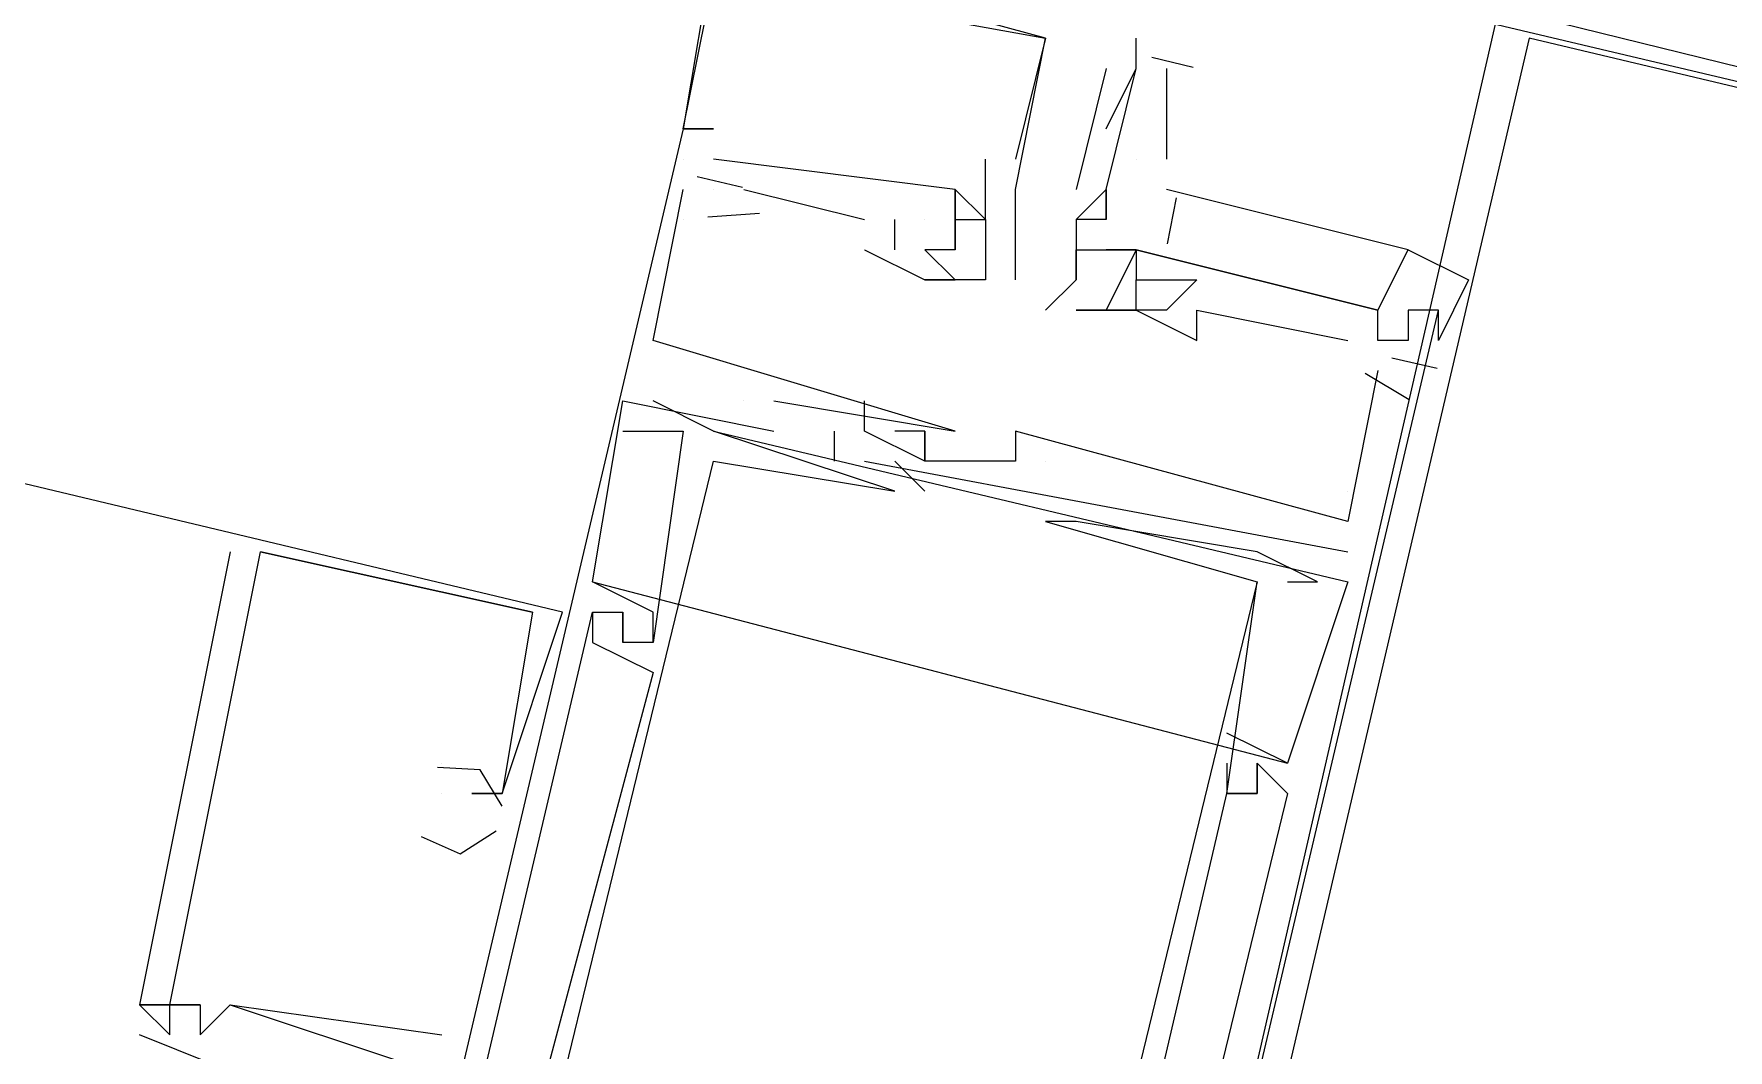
# Model space of a CAD drawing. Header units: feet. Extents: x -84 to 198, y -22 to 181.
# Drawn here: x 116.407 to 117.155, y 144.051 to 144.5 of the extents above; entities that cross this region are included whole.
import ezdxf

# ---------------------------------------------------------------- set-up
doc = ezdxf.new("R2010")
doc.units = ezdxf.units.FT
doc.layers.add('A-LINEA', color=7, linetype='CONTINUOUS')

msp = doc.modelspace()

# ---------------------------------------------------------------- linework, layer by layer
at = {"layer": 'A-LINEA'}
for p, q in [((116.8533, 144.4978), (116.8533, 144.4978)), ((116.8533, 144.4978), (116.8533, 144.4978)), ((116.8533, 144.4978), (116.8533, 144.4978)), ((116.8533, 144.4978), (116.8533, 144.4978)), ((116.8533, 144.4978), (116.8533, 144.4978)), ((116.8533, 144.4978), (116.8533, 144.4978)), ((116.8933, 144.4978), (116.8933, 144.4978)), ((116.88, 144.4844), (116.8667, 144.4311)), ((116.88, 144.4844), (116.88, 144.4844)), ((116.88, 144.4578), (116.8933, 144.4844)), ((116.8933, 144.4844), (116.8933, 144.4844)), ((116.9001, 144.4894), (116.9184, 144.4851)), ((116.9067, 144.4844), (116.9067, 144.4444)), ((116.6933, 144.4578), (116.6933, 144.4578)), ((116.6933, 144.4578), (116.6933, 144.4578)), ((116.6933, 144.4578), (116.6933, 144.4578)), ((116.6933, 144.4578), (116.6933, 144.4578)), ((116.6933, 144.4578), (116.6933, 144.4578)), ((116.6933, 144.4578), (116.6933, 144.4578)), ((116.6933, 144.4578), (116.6933, 144.4578)), ((116.6933, 144.4578), (116.6933, 144.4578)), ((116.6933, 144.4578), (116.6933, 144.4578)), ((116.7067, 144.4578), (116.7067, 144.4578)), ((116.7067, 144.4578), (116.7067, 144.4578)), ((116.7067, 144.4578), (116.7067, 144.4578)), ((116.6933, 144.4444), (116.6933, 144.4444)), ((116.6933, 144.4444), (116.6933, 144.4444)), ((116.6933, 144.4444), (116.6933, 144.4444)), ((116.6933, 144.4444), (116.6933, 144.4444)), ((116.6933, 144.4444), (116.6933, 144.4444)), ((116.6933, 144.4444), (116.6933, 144.4444)), ((116.7067, 144.4444), (116.7067, 144.4444)), ((116.7067, 144.4444), (116.7067, 144.4444)), ((116.7067, 144.4444), (116.7067, 144.4444)), ((116.8267, 144.4178), (116.8267, 144.4444)), ((116.8267, 144.4444), (116.8267, 144.4444)), ((116.8267, 144.4178), (116.8267, 144.4444)), ((116.8267, 144.4444), (116.8267, 144.4444)), ((116.8267, 144.4178), (116.8267, 144.4444)), ((116.8267, 144.4444), (116.8267, 144.4444)), ((116.84, 144.4444), (116.84, 144.4444)), ((116.84, 144.4444), (116.84, 144.4444)), ((116.84, 144.4444), (116.84, 144.4444)), ((116.8933, 144.4444), (116.8933, 144.4444)), ((116.6933, 144.4311), (116.6933, 144.4311)), ((116.6933, 144.4311), (116.6933, 144.4311)), ((116.6933, 144.4311), (116.6933, 144.4311)), ((116.6994, 144.4368), (116.7194, 144.4321)), ((116.6994, 144.4368), (116.7194, 144.4321)), ((116.6994, 144.4368), (116.7194, 144.4321)), ((116.7067, 144.4311), (116.7067, 144.4311)), ((116.7067, 144.4311), (116.7067, 144.4311)), ((116.7067, 144.4311), (116.7067, 144.4311)), ((116.72, 144.4311), (116.7733, 144.4178)), ((116.72, 144.4311), (116.72, 144.4311)), ((116.72, 144.4311), (116.7733, 144.4178)), ((116.72, 144.4311), (116.72, 144.4311)), ((116.72, 144.4311), (116.7733, 144.4178)), ((116.72, 144.4311), (116.72, 144.4311)), ((116.8133, 144.4311), (116.8133, 144.4311)), ((116.8133, 144.4311), (116.8133, 144.4311)), ((116.8133, 144.4311), (116.8133, 144.4311)), ((116.8133, 144.4311), (116.8133, 144.4311)), ((116.8133, 144.4311), (116.8133, 144.4311)), ((116.8133, 144.4311), (116.8133, 144.4311)), ((116.84, 144.4311), (116.84, 144.4311)), ((116.84, 144.4311), (116.84, 144.4311)), ((116.84, 144.4311), (116.84, 144.4311)), ((116.8667, 144.4311), (116.8667, 144.4311)), ((116.88, 144.4311), (116.88, 144.4311)), ((116.88, 144.4311), (116.88, 144.4311)), ((116.9109, 144.4273), (116.9069, 144.407)), ((116.9109, 144.4273), (116.9069, 144.407)), ((116.9109, 144.4273), (116.9069, 144.407)), ((116.6933, 144.4178), (116.6933, 144.4178)), ((116.6933, 144.4178), (116.6933, 144.4178)), ((116.6933, 144.4178), (116.6933, 144.4178)), ((116.7042, 144.419), (116.7269, 144.4206)), ((116.7042, 144.419), (116.7269, 144.4206)), ((116.7042, 144.419), (116.7269, 144.4206)), ((116.7733, 144.4178), (116.7733, 144.4178)), ((116.7733, 144.4178), (116.7733, 144.4178)), ((116.7733, 144.4178), (116.7733, 144.4178)), ((116.7867, 144.4044), (116.7867, 144.4178)), ((116.7867, 144.4178), (116.7867, 144.4178)), ((116.7867, 144.4044), (116.7867, 144.4178)), ((116.7867, 144.4178), (116.7867, 144.4178)), ((116.7867, 144.4044), (116.7867, 144.4178)), ((116.7867, 144.4178), (116.7867, 144.4178)), ((116.8, 144.4178), (116.8, 144.4178)), ((116.8, 144.4178), (116.8, 144.4178)), ((116.8, 144.4178), (116.8, 144.4178)), ((116.8, 144.4178), (116.8, 144.4178)), ((116.8, 144.4178), (116.8, 144.4178)), ((116.8, 144.4178), (116.8, 144.4178)), ((116.8133, 144.4178), (116.8133, 144.4178)), ((116.8133, 144.4178), (116.8133, 144.4178)), ((116.8133, 144.4178), (116.8133, 144.4178)), ((116.8133, 144.4178), (116.8133, 144.4178)), ((116.8133, 144.4178), (116.8133, 144.4178)), ((116.8133, 144.4178), (116.8133, 144.4178)), ((116.8133, 144.4178), (116.8133, 144.4178)), ((116.8133, 144.4178), (116.8133, 144.4178)), ((116.8133, 144.4178), (116.8133, 144.4178)), ((116.8267, 144.4178), (116.8267, 144.4178)), ((116.8267, 144.4178), (116.8267, 144.4178)), ((116.8267, 144.4178), (116.8267, 144.4178)), ((116.8267, 144.4178), (116.8267, 144.4178)), ((116.8267, 144.4178), (116.8267, 144.4178)), ((116.8267, 144.4178), (116.8267, 144.4178)), ((116.84, 144.4178), (116.84, 144.4178)), ((116.84, 144.4178), (116.84, 144.4178)), ((116.84, 144.4178), (116.84, 144.4178)), ((116.8667, 144.4178), (116.8667, 144.4178)), ((116.8667, 144.4178), (116.8667, 144.4178)), ((116.88, 144.4178), (116.88, 144.4178)), ((116.88, 144.4178), (116.88, 144.4178)), ((116.88, 144.4178), (116.88, 144.4178)), ((116.7733, 144.4044), (116.7733, 144.4044)), ((116.7733, 144.4044), (116.7733, 144.4044)), ((116.7733, 144.4044), (116.7733, 144.4044)), ((116.7867, 144.4044), (116.7867, 144.4044)), ((116.7867, 144.4044), (116.7867, 144.4044)), ((116.7867, 144.4044), (116.7867, 144.4044)), ((116.8133, 144.3911), (116.8, 144.4044)), ((116.8, 144.4044), (116.8, 144.4044)), ((116.8, 144.4044), (116.8, 144.4044)), ((116.8133, 144.3911), (116.8, 144.4044)), ((116.8, 144.4044), (116.8, 144.4044)), ((116.8, 144.4044), (116.8, 144.4044)), ((116.8133, 144.3911), (116.8, 144.4044)), ((116.8, 144.4044), (116.8, 144.4044)), ((116.8, 144.4044), (116.8, 144.4044)), ((116.8133, 144.4044), (116.8133, 144.4044)), ((116.8133, 144.4044), (116.8133, 144.4044)), ((116.8133, 144.4044), (116.8133, 144.4044)), ((116.8133, 144.4044), (116.8133, 144.4044)), ((116.8133, 144.4044), (116.8133, 144.4044)), ((116.8133, 144.4044), (116.8133, 144.4044)), ((116.84, 144.4044), (116.84, 144.4044)), ((116.84, 144.4044), (116.84, 144.4044)), ((116.84, 144.4044), (116.84, 144.4044)), ((116.8667, 144.4044), (116.8667, 144.4044)), ((116.8933, 144.4044), (116.88, 144.4044)), ((116.88, 144.4044), (116.88, 144.4044)), ((116.8933, 144.4044), (116.8933, 144.4044)), ((116.8933, 144.4044), (116.8933, 144.4044)), ((116.8933, 144.4044), (116.8933, 144.4044)), ((116.8933, 144.4044), (116.8933, 144.4044)), ((116.8933, 144.4044), (116.8933, 144.4044)), ((116.8933, 144.4044), (116.8933, 144.4044)), ((116.8, 144.3911), (116.8, 144.3911)), ((116.8, 144.3911), (116.8, 144.3911)), ((116.8, 144.3911), (116.8, 144.3911)), ((116.8, 144.3911), (116.8, 144.3911)), ((116.8, 144.3911), (116.8, 144.3911)), ((116.8, 144.3911), (116.8, 144.3911)), ((116.8, 144.3911), (116.8, 144.3911)), ((116.8, 144.3911), (116.8, 144.3911)), ((116.8, 144.3911), (116.8, 144.3911)), ((116.8133, 144.3911), (116.8133, 144.3911)), ((116.8133, 144.3911), (116.8133, 144.3911)), ((116.8133, 144.3911), (116.8133, 144.3911)), ((116.8133, 144.3911), (116.8133, 144.3911)), ((116.8133, 144.3911), (116.8133, 144.3911)), ((116.8133, 144.3911), (116.8133, 144.3911)), ((116.8133, 144.3911), (116.8133, 144.3911)), ((116.8133, 144.3911), (116.8133, 144.3911)), ((116.8133, 144.3911), (116.8133, 144.3911)), ((116.8133, 144.3911), (116.8133, 144.3911)), ((116.8133, 144.3911), (116.8133, 144.3911)), ((116.8133, 144.3911), (116.8133, 144.3911)), ((116.8267, 144.3911), (116.8267, 144.3911)), ((116.8267, 144.3911), (116.8267, 144.3911)), ((116.8267, 144.3911), (116.8267, 144.3911)), ((116.8267, 144.3911), (116.8267, 144.3911)), ((116.8267, 144.3911), (116.8267, 144.3911)), ((116.8267, 144.3911), (116.8267, 144.3911)), ((116.84, 144.3911), (116.84, 144.3911)), ((116.84, 144.3911), (116.84, 144.3911)), ((116.84, 144.3911), (116.84, 144.3911)), ((116.8667, 144.3911), (116.8667, 144.3911)), ((116.8667, 144.3911), (116.8667, 144.3911)), ((116.8933, 144.3911), (116.8933, 144.3911)), ((116.8933, 144.3911), (116.8933, 144.3911)), ((116.8933, 144.3911), (116.8933, 144.3911)), ((116.8933, 144.3911), (116.8933, 144.3911)), ((116.9067, 144.3911), (116.9067, 144.3911)), ((116.9067, 144.3911), (116.9067, 144.3911)), ((116.9067, 144.3911), (116.9067, 144.3911)), ((116.92, 144.3911), (116.92, 144.3911)), ((116.92, 144.3911), (116.92, 144.3911)), ((116.92, 144.3911), (116.92, 144.3911)), ((116.8533, 144.3778), (116.8533, 144.3778)), ((116.8667, 144.3778), (116.8667, 144.3778)), ((116.8667, 144.3778), (116.8667, 144.3778)), ((116.88, 144.3778), (116.88, 144.3778)), ((116.88, 144.3778), (116.88, 144.3778)), ((116.88, 144.3778), (116.88, 144.3778)), ((116.88, 144.3778), (116.88, 144.3778)), ((116.88, 144.3778), (116.88, 144.3778)), ((116.8933, 144.3778), (116.8933, 144.3778)), ((116.8933, 144.3778), (116.92, 144.3644)), ((116.8933, 144.3778), (116.8933, 144.3778)), ((116.8933, 144.3778), (116.8933, 144.3778)), ((116.8933, 144.3778), (116.92, 144.3644)), ((116.8933, 144.3778), (116.8933, 144.3778)), ((116.8933, 144.3778), (116.8933, 144.3778)), ((116.8933, 144.3778), (116.92, 144.3644)), ((116.8933, 144.3778), (116.8933, 144.3778)), ((116.8933, 144.3778), (116.8933, 144.3778)), ((116.9067, 144.3778), (116.9067, 144.3778)), ((116.9067, 144.3778), (116.9067, 144.3778)), ((116.9067, 144.3778), (116.9067, 144.3778)), ((116.92, 144.3778), (116.92, 144.3778)), ((116.92, 144.3778), (116.92, 144.3778)), ((116.92, 144.3778), (116.92, 144.3778)), ((117, 144.3778), (117, 144.3778)), ((117, 144.3778), (117, 144.3778)), ((117, 144.3778), (117, 144.3778)), ((117.0133, 144.3778), (117.0133, 144.3778)), ((117.0133, 144.3778), (117.0133, 144.3778)), ((117.0133, 144.3778), (117.0133, 144.3778)), ((117.0267, 144.3778), (117.0267, 144.3778)), ((117.0267, 144.3778), (117.0267, 144.3778)), ((117.0267, 144.3778), (117.0267, 144.3778)), ((116.68, 144.3644), (116.68, 144.3644)), ((116.68, 144.3644), (116.68, 144.3644)), ((116.68, 144.3644), (116.68, 144.3644)), ((116.92, 144.3644), (116.92, 144.3644)), ((116.92, 144.3644), (116.92, 144.3644)), ((116.92, 144.3644), (116.92, 144.3644)), ((116.9867, 144.3644), (116.9867, 144.3644)), ((116.9867, 144.3644), (116.9867, 144.3644)), ((116.9867, 144.3644), (116.9867, 144.3644)), ((117, 144.3644), (117, 144.3644)), ((117, 144.3644), (117, 144.3644)), ((117, 144.3644), (117, 144.3644)), ((117.0133, 144.3644), (117.0133, 144.3644)), ((117.0133, 144.3644), (117.0133, 144.3644)), ((117.0133, 144.3644), (117.0133, 144.3644)), ((117.0061, 144.3568), (117.0261, 144.3521)), ((117.0061, 144.3568), (117.0261, 144.3521)), ((117.0061, 144.3568), (117.0261, 144.3521)), ((117, 144.3511), (116.9867, 144.2844)), ((117, 144.3511), (116.9867, 144.2844)), ((117, 144.3511), (116.9867, 144.2844)), ((116.9943, 144.3499), (117.0138, 144.3384)), ((116.9943, 144.3499), (117.0138, 144.3384)), ((116.9943, 144.3499), (117.0138, 144.3384)), ((117, 144.3511), (117, 144.3511)), ((117, 144.3511), (117, 144.3511)), ((117, 144.3511), (117, 144.3511)), ((116.6667, 144.3378), (116.6667, 144.3378)), ((116.6667, 144.3378), (116.6667, 144.3378)), ((116.6667, 144.3378), (116.6667, 144.3378)), ((116.6667, 144.3378), (116.6667, 144.3378)), ((116.6667, 144.3378), (116.6667, 144.3378)), ((116.6667, 144.3378), (116.6667, 144.3378)), ((116.6667, 144.3378), (116.6667, 144.3378)), ((116.6667, 144.3378), (116.6667, 144.3378)), ((116.6667, 144.3378), (116.6667, 144.3378)), ((116.68, 144.3378), (116.68, 144.3378)), ((116.68, 144.3378), (116.68, 144.3378)), ((116.68, 144.3378), (116.68, 144.3378)), ((116.72, 144.3378), (116.72, 144.3378)), ((116.72, 144.3378), (116.72, 144.3378)), ((116.72, 144.3378), (116.72, 144.3378)), ((116.72, 144.3378), (116.72, 144.3378)), ((116.72, 144.3378), (116.72, 144.3378)), ((116.72, 144.3378), (116.72, 144.3378)), ((116.7333, 144.3378), (116.7333, 144.3378)), ((116.7333, 144.3378), (116.7333, 144.3378)), ((116.7333, 144.3378), (116.7333, 144.3378)), ((116.7733, 144.3378), (116.7733, 144.3378)), ((116.7733, 144.3378), (116.7733, 144.3378)), ((116.7733, 144.3378), (116.7733, 144.3378)), ((116.6667, 144.3244), (116.6667, 144.3244)), ((116.6667, 144.3244), (116.6667, 144.3244)), ((116.6667, 144.3244), (116.6667, 144.3244)), ((116.6933, 144.3244), (116.6933, 144.3244)), ((116.6933, 144.3244), (116.6933, 144.3244)), ((116.6933, 144.3244), (116.6933, 144.3244)), ((116.7067, 144.3244), (116.9867, 144.2578)), ((116.7067, 144.3244), (116.7067, 144.3244)), ((116.7067, 144.3244), (116.9867, 144.2578)), ((116.7067, 144.3244), (116.7067, 144.3244)), ((116.7067, 144.3244), (116.9867, 144.2578)), ((116.7067, 144.3244), (116.7067, 144.3244)), ((116.7333, 144.3244), (116.7333, 144.3244)), ((116.7333, 144.3244), (116.7333, 144.3244)), ((116.7333, 144.3244), (116.7333, 144.3244)), ((116.76, 144.3244), (116.76, 144.3111)), ((116.76, 144.3244), (116.76, 144.3244)), ((116.76, 144.3244), (116.76, 144.3111)), ((116.76, 144.3244), (116.76, 144.3244)), ((116.76, 144.3244), (116.76, 144.3111)), ((116.76, 144.3244), (116.76, 144.3244)), ((116.7733, 144.3244), (116.7733, 144.3244)), ((116.7733, 144.3244), (116.7733, 144.3244)), ((116.7733, 144.3244), (116.7733, 144.3244)), ((116.7733, 144.3244), (116.7733, 144.3244)), ((116.7733, 144.3244), (116.7733, 144.3244)), ((116.7733, 144.3244), (116.7733, 144.3244)), ((116.7867, 144.3244), (116.7867, 144.3244)), ((116.7867, 144.3244), (116.7867, 144.3244)), ((116.7867, 144.3244), (116.7867, 144.3244)), ((116.8, 144.3244), (116.8, 144.3244)), ((116.8, 144.3244), (116.8, 144.3244)), ((116.8, 144.3244), (116.8, 144.3244)), ((116.8, 144.3244), (116.8, 144.3244)), ((116.8, 144.3244), (116.8, 144.3244)), ((116.8, 144.3244), (116.8, 144.3244)), ((116.8133, 144.3244), (116.8133, 144.3244)), ((116.8133, 144.3244), (116.8133, 144.3244)), ((116.8133, 144.3244), (116.8133, 144.3244)), ((116.84, 144.3244), (116.84, 144.3244)), ((116.84, 144.3244), (116.84, 144.3244)), ((116.84, 144.3244), (116.84, 144.3244)), ((116.7067, 144.3111), (116.7067, 144.3111)), ((116.7067, 144.3111), (116.7067, 144.3111)), ((116.7067, 144.3111), (116.7067, 144.3111)), ((116.76, 144.3111), (116.76, 144.3111)), ((116.76, 144.3111), (116.76, 144.3111)), ((116.76, 144.3111), (116.76, 144.3111)), ((116.7733, 144.3111), (116.9867, 144.2711)), ((116.7733, 144.3111), (116.7733, 144.3111)), ((116.7733, 144.3111), (116.9867, 144.2711)), ((116.7733, 144.3111), (116.7733, 144.3111)), ((116.7733, 144.3111), (116.9867, 144.2711)), ((116.7733, 144.3111), (116.7733, 144.3111)), ((116.8, 144.2978), (116.7867, 144.3111)), ((116.7867, 144.3111), (116.7867, 144.3111)), ((116.8, 144.2978), (116.7867, 144.3111)), ((116.7867, 144.3111), (116.7867, 144.3111)), ((116.8, 144.2978), (116.7867, 144.3111)), ((116.7867, 144.3111), (116.7867, 144.3111)), ((116.8, 144.3111), (116.8, 144.3111)), ((116.8, 144.3111), (116.8, 144.3111)), ((116.8, 144.3111), (116.8, 144.3111)), ((116.8, 144.3111), (116.8, 144.3111)), ((116.8, 144.3111), (116.8, 144.3111)), ((116.8, 144.3111), (116.8, 144.3111)), ((116.84, 144.3111), (116.84, 144.3111)), ((116.84, 144.3111), (116.84, 144.3111)), ((116.84, 144.3111), (116.84, 144.3111)), ((116.84, 144.3111), (116.84, 144.3111)), ((116.84, 144.3111), (116.84, 144.3111)), ((116.84, 144.3111), (116.84, 144.3111)), ((116.8533, 144.3111), (116.8533, 144.3111)), ((116.8533, 144.3111), (116.8533, 144.3111)), ((116.8533, 144.3111), (116.8533, 144.3111)), ((116.8533, 144.3111), (116.8533, 144.3111)), ((116.8533, 144.3111), (116.8533, 144.3111)), ((116.8533, 144.3111), (116.8533, 144.3111)), ((116.7867, 144.2978), (116.7867, 144.2978)), ((116.7867, 144.2978), (116.7867, 144.2978)), ((116.7867, 144.2978), (116.7867, 144.2978)), ((116.7867, 144.2978), (116.7867, 144.2978)), ((116.7867, 144.2978), (116.7867, 144.2978)), ((116.7867, 144.2978), (116.7867, 144.2978)), ((116.8, 144.2978), (116.8, 144.2978)), ((116.8, 144.2978), (116.8, 144.2978)), ((116.8, 144.2978), (116.8, 144.2978)), ((116.9867, 144.2978), (116.9867, 144.2978)), ((116.9867, 144.2978), (116.9867, 144.2978)), ((116.9867, 144.2978), (116.9867, 144.2978)), ((116.8533, 144.2844), (116.8533, 144.2844)), ((116.8533, 144.2844), (116.8533, 144.2844)), ((116.8533, 144.2844), (116.8533, 144.2844)), ((116.8667, 144.2844), (116.8667, 144.2844)), ((116.8667, 144.2844), (116.8667, 144.2844)), ((116.8667, 144.2844), (116.8667, 144.2844)), ((116.9867, 144.2844), (116.9867, 144.2844)), ((116.9867, 144.2844), (116.9867, 144.2844)), ((116.9867, 144.2844), (116.9867, 144.2844)), ((116.4933, 144.2711), (116.4933, 144.2711)), ((116.4933, 144.2711), (116.4933, 144.2711)), ((116.4933, 144.2711), (116.4933, 144.2711)), ((116.6267, 144.2444), (116.5067, 144.2711)), ((116.5067, 144.2711), (116.5067, 144.2711)), ((116.5067, 144.2711), (116.5067, 144.2711)), ((116.6267, 144.2444), (116.5067, 144.2711)), ((116.5067, 144.2711), (116.5067, 144.2711)), ((116.5067, 144.2711), (116.5067, 144.2711)), ((116.6267, 144.2444), (116.5067, 144.2711)), ((116.5067, 144.2711), (116.5067, 144.2711)), ((116.5067, 144.2711), (116.5067, 144.2711)), ((116.9467, 144.2711), (116.9467, 144.2711)), ((116.9467, 144.2711), (116.9467, 144.2711)), ((116.9467, 144.2711), (116.9467, 144.2711)), ((116.9867, 144.2711), (116.9867, 144.2711)), ((116.9867, 144.2711), (116.9867, 144.2711)), ((116.9867, 144.2711), (116.9867, 144.2711)), ((116.6533, 144.2578), (116.96, 144.1778)), ((116.6533, 144.2578), (116.6533, 144.2578)), ((116.6533, 144.2578), (116.96, 144.1778)), ((116.6533, 144.2578), (116.6533, 144.2578)), ((116.6533, 144.2578), (116.96, 144.1778)), ((116.6533, 144.2578), (116.6533, 144.2578)), ((116.9467, 144.2578), (116.9467, 144.2578)), ((116.9467, 144.2578), (116.9467, 144.2578)), ((116.9467, 144.2578), (116.9467, 144.2578)), ((116.9467, 144.2578), (116.9467, 144.2578)), ((116.9467, 144.2578), (116.9467, 144.2578)), ((116.9467, 144.2578), (116.9467, 144.2578)), ((116.9733, 144.2578), (116.9733, 144.2578)), ((116.9733, 144.2578), (116.9733, 144.2578)), ((116.9733, 144.2578), (116.9733, 144.2578)), ((116.9867, 144.2578), (116.9867, 144.2578)), ((116.9867, 144.2578), (116.9867, 144.2578)), ((116.9867, 144.2578), (116.9867, 144.2578)), ((116.6267, 144.2444), (116.6267, 144.2444)), ((116.6267, 144.2444), (116.6267, 144.2444)), ((116.6267, 144.2444), (116.6267, 144.2444)), ((116.6267, 144.2444), (116.6267, 144.2444)), ((116.6267, 144.2444), (116.6267, 144.2444)), ((116.6267, 144.2444), (116.6267, 144.2444)), ((116.64, 144.2444), (116.64, 144.2444)), ((116.64, 144.2444), (116.64, 144.2444)), ((116.64, 144.2444), (116.64, 144.2444)), ((116.6533, 144.2444), (116.6533, 144.2444)), ((116.6533, 144.2444), (116.6533, 144.2444)), ((116.6533, 144.2444), (116.6533, 144.2444)), ((116.6533, 144.2444), (116.6533, 144.2444)), ((116.6533, 144.2444), (116.6533, 144.2444)), ((116.6533, 144.2444), (116.6533, 144.2444)), ((116.6667, 144.2444), (116.6667, 144.2444)), ((116.6667, 144.2444), (116.6667, 144.2444)), ((116.6667, 144.2444), (116.6667, 144.2444)), ((116.6667, 144.2444), (116.6667, 144.2444)), ((116.6667, 144.2444), (116.6667, 144.2444)), ((116.6667, 144.2444), (116.6667, 144.2444)), ((116.68, 144.2444), (116.68, 144.2444)), ((116.68, 144.2444), (116.68, 144.2444)), ((116.68, 144.2444), (116.68, 144.2444)), ((116.6533, 144.2311), (116.6533, 144.2311)), ((116.6533, 144.2311), (116.6533, 144.2311)), ((116.6533, 144.2311), (116.6533, 144.2311)), ((116.6667, 144.2311), (116.6667, 144.2311)), ((116.6667, 144.2311), (116.6667, 144.2311)), ((116.6667, 144.2311), (116.6667, 144.2311)), ((116.6667, 144.2311), (116.6667, 144.2311)), ((116.6667, 144.2311), (116.6667, 144.2311)), ((116.6667, 144.2311), (116.6667, 144.2311)), ((116.68, 144.2311), (116.68, 144.2311)), ((116.68, 144.2311), (116.68, 144.2311)), ((116.68, 144.2311), (116.68, 144.2311)), ((116.68, 144.2311), (116.68, 144.2311)), ((116.68, 144.2311), (116.68, 144.2311)), ((116.68, 144.2311), (116.68, 144.2311)), ((116.68, 144.2178), (116.68, 144.2178)), ((116.68, 144.2178), (116.68, 144.2178)), ((116.68, 144.2178), (116.68, 144.2178)), ((116.9333, 144.1911), (116.9333, 144.1911)), ((116.9333, 144.1911), (116.9333, 144.1911)), ((116.9333, 144.1911), (116.9333, 144.1911)), ((116.5867, 144.1778), (116.5867, 144.1778)), ((116.5867, 144.1778), (116.5867, 144.1778)), ((116.5867, 144.1778), (116.5867, 144.1778)), ((116.5867, 144.1778), (116.5867, 144.1778)), ((116.5867, 144.1778), (116.5867, 144.1778)), ((116.5867, 144.1778), (116.5867, 144.1778)), ((116.9333, 144.1778), (116.9333, 144.1778)), ((116.9333, 144.1778), (116.9333, 144.1778)), ((116.9333, 144.1778), (116.9333, 144.1778)), ((116.9467, 144.1778), (116.9467, 144.1778)), ((116.9467, 144.1778), (116.9467, 144.1778)), ((116.9467, 144.1778), (116.9467, 144.1778)), ((116.9467, 144.1778), (116.9467, 144.1778)), ((116.9467, 144.1778), (116.9467, 144.1778)), ((116.9467, 144.1778), (116.9467, 144.1778)), ((116.96, 144.1778), (116.96, 144.1778)), ((116.96, 144.1778), (116.96, 144.1778)), ((116.96, 144.1778), (116.96, 144.1778)), ((116.5867, 144.1644), (116.5867, 144.1644)), ((116.5867, 144.1644), (116.5867, 144.1644)), ((116.5867, 144.1644), (116.5867, 144.1644)), ((116.6, 144.1644), (116.6, 144.1644)), ((116.6, 144.1644), (116.6, 144.1644)), ((116.6, 144.1644), (116.6, 144.1644)), ((116.6, 144.1644), (116.6, 144.1644)), ((116.6, 144.1644), (116.6, 144.1644)), ((116.6, 144.1644), (116.6, 144.1644)), ((116.6133, 144.1644), (116.6133, 144.1644)), ((116.6133, 144.1644), (116.6133, 144.1644)), ((116.6133, 144.1644), (116.6133, 144.1644)), ((116.6133, 144.1644), (116.6133, 144.1644)), ((116.6133, 144.1644), (116.6133, 144.1644)), ((116.6133, 144.1644), (116.6133, 144.1644)), ((116.9333, 144.1644), (116.9333, 144.1644)), ((116.9333, 144.1644), (116.9333, 144.1644)), ((116.9333, 144.1644), (116.9333, 144.1644)), ((116.9333, 144.1644), (116.9333, 144.1644)), ((116.9333, 144.1644), (116.9333, 144.1644)), ((116.9333, 144.1644), (116.9333, 144.1644)), ((116.9333, 144.1644), (116.9333, 144.1644)), ((116.9333, 144.1644), (116.9333, 144.1644)), ((116.9333, 144.1644), (116.9333, 144.1644)), ((116.9467, 144.1644), (116.9467, 144.1644)), ((116.9467, 144.1644), (116.9467, 144.1644)), ((116.9467, 144.1644), (116.9467, 144.1644)), ((116.9467, 144.1644), (116.9467, 144.1644)), ((116.9467, 144.1644), (116.9467, 144.1644)), ((116.9467, 144.1644), (116.9467, 144.1644)), ((116.9467, 144.1644), (116.9467, 144.1644)), ((116.9467, 144.1644), (116.9467, 144.1644)), ((116.9467, 144.1644), (116.9467, 144.1644)), ((116.96, 144.1644), (116.96, 144.1644)), ((116.96, 144.1644), (116.96, 144.1644)), ((116.96, 144.1644), (116.96, 144.1644)), ((116.4533, 144.0711), (116.4533, 144.0711)), ((116.4533, 144.0711), (116.4533, 144.0711)), ((116.4533, 144.0711), (116.4533, 144.0711)), ((116.4533, 144.0711), (116.4533, 144.0711)), ((116.4533, 144.0711), (116.4533, 144.0711)), ((116.4533, 144.0711), (116.4533, 144.0711)), ((116.4667, 144.0711), (116.4667, 144.0711)), ((116.4667, 144.0711), (116.4667, 144.0711)), ((116.4667, 144.0711), (116.4667, 144.0711)), ((116.4667, 144.0711), (116.4667, 144.0711)), ((116.4667, 144.0711), (116.4667, 144.0711)), ((116.4667, 144.0711), (116.4667, 144.0711)), ((116.48, 144.0711), (116.48, 144.0711)), ((116.48, 144.0711), (116.48, 144.0711)), ((116.48, 144.0711), (116.48, 144.0711)), ((116.48, 144.0711), (116.48, 144.0711)), ((116.48, 144.0711), (116.48, 144.0711)), ((116.48, 144.0711), (116.48, 144.0711)), ((116.4933, 144.0711), (116.4933, 144.0711)), ((116.4933, 144.0711), (116.4933, 144.0711)), ((116.4933, 144.0711), (116.4933, 144.0711)), ((116.4933, 144.0711), (116.4933, 144.0711)), ((116.4933, 144.0711), (116.4933, 144.0711)), ((116.4933, 144.0711), (116.4933, 144.0711)), ((116.4533, 144.0578), (116.4533, 144.0578)), ((116.4533, 144.0578), (116.4533, 144.0578)), ((116.4667, 144.0578), (116.4667, 144.0578)), ((116.4667, 144.0578), (116.4667, 144.0578)), ((116.4667, 144.0578), (116.4667, 144.0578)), ((116.48, 144.0578), (116.48, 144.0578)), ((116.48, 144.0578), (116.48, 144.0578)), ((116.48, 144.0578), (116.48, 144.0578)), ((116.5867, 144.0578), (116.5867, 144.0578)), ((116.5867, 144.0578), (116.5867, 144.0578)), ((116.5867, 144.0578), (116.5867, 144.0578))]:
    msp.add_line(p, q, dxfattribs=at)
for points in [[(103.1067, 159.3911), (103.0667, 159.2178), (102.5733, 157.1111), (102.8667, 156.9378), (100.9867, 148.9911), (103.5867, 148.3778), (103.4267, 147.7244), (111.4267, 145.8444), (113.8133, 145.2711), (117.8667, 144.3111), (114.9067, 131.8311), (119.4533, 130.7511), (119.2933, 130.0978), (122, 129.4578), (128.0267, 128.0444), (124.1867, 111.8044), (124.44, 111.7378), (125.7867, 111.4178), (129.48, 110.5511), (135.96, 109.0178), (135.88, 108.6844), (141.96, 107.2578)], [(103.1067, 159.3911), (103.0667, 159.2178), (102.5733, 157.1111), (102.8667, 156.9378), (100.9867, 148.9911), (103.5867, 148.3778), (103.4267, 147.7244), (111.4267, 145.8444), (113.8133, 145.2711), (117.8667, 144.3111), (114.9067, 131.8311), (119.4533, 130.7511), (119.2933, 130.0978), (122, 129.4578), (128.0267, 128.0444), (124.1867, 111.8044), (124.44, 111.7378), (125.7867, 111.4178), (129.48, 110.5511), (135.96, 109.0178), (135.88, 108.6844), (141.96, 107.2578)], [(116.64, 144.2444), (114.8533, 144.6711), (112.5467, 145.2178)], [(116.84, 144.3911), (116.84, 144.4044), (116.84, 144.4178), (116.84, 144.4311), (116.8533, 144.4978), (116.7067, 144.5378), (116.7067, 144.5378), (116.6933, 144.4578), (116.7067, 144.4578), (116.6933, 144.4578), (116.7067, 144.5244), (116.7067, 144.5244), (116.8533, 144.4978), (116.8533, 144.4978), (116.84, 144.4444), (116.84, 144.4444), (116.84, 144.4444), (116.84, 144.4444)], [(116.84, 144.3911), (116.84, 144.4044), (116.84, 144.4178), (116.84, 144.4311), (116.8533, 144.4978), (116.7067, 144.5378), (116.7067, 144.5378), (116.6933, 144.4578), (116.7067, 144.4578), (116.6933, 144.4578), (116.7067, 144.5244), (116.7067, 144.5244), (116.8533, 144.4978), (116.8533, 144.4978), (116.84, 144.4444), (116.84, 144.4444), (116.84, 144.4444), (116.84, 144.4444)], [(116.84, 144.3911), (116.84, 144.4044), (116.84, 144.4178), (116.84, 144.4311), (116.8533, 144.4978), (116.7067, 144.5378), (116.7067, 144.5378), (116.6933, 144.4578), (116.7067, 144.4578), (116.6933, 144.4578), (116.7067, 144.5244), (116.7067, 144.5244), (116.8533, 144.4978), (116.8533, 144.4978), (116.84, 144.4444), (116.84, 144.4444), (116.84, 144.4444), (116.84, 144.4444)], [(116.8667, 143.6978), (117.6667, 143.4978), (117.8667, 144.3111), (117.0533, 144.5111), (116.8667, 143.6978)], [(116.88, 143.6978), (117.6667, 143.5111), (117.8533, 144.3111), (117.0667, 144.4978), (116.88, 143.6978)], [(116.88, 144.4178), (116.88, 144.4311), (116.88, 144.4311), (116.88, 144.4311), (116.88, 144.4311), (116.8933, 144.4844), (116.8933, 144.4844), (116.8933, 144.4978)], [(116.6933, 144.4578), (116.5333, 143.7778), (116.68, 143.7378), (116.68, 143.7644), (116.68, 143.7511), (116.6533, 143.7644), (116.5733, 143.7911), (116.5733, 143.8044), (116.56, 143.8044), (116.56, 143.7911), (116.5467, 143.7911)], [(116.6933, 144.4578), (116.5333, 143.7778), (116.68, 143.7378), (116.68, 143.7644), (116.68, 143.7511), (116.6533, 143.7644), (116.5733, 143.7911), (116.5733, 143.8044), (116.56, 143.8044), (116.56, 143.7911), (116.5467, 143.7911)], [(116.6933, 144.4578), (116.5333, 143.7778), (116.68, 143.7378), (116.68, 143.7644), (116.68, 143.7511), (116.6533, 143.7644), (116.5733, 143.7911), (116.5733, 143.8044), (116.56, 143.8044), (116.56, 143.7911), (116.5467, 143.7911)], [(116.8133, 144.4178), (116.8133, 144.4311), (116.7067, 144.4444)], [(116.8133, 144.4178), (116.8133, 144.4311), (116.7067, 144.4444)], [(116.8133, 144.4178), (116.8133, 144.4311), (116.7067, 144.4444)], [(116.7333, 144.3378), (116.8133, 144.3244), (116.68, 144.3644), (116.6933, 144.4311)], [(116.7333, 144.3378), (116.8133, 144.3244), (116.68, 144.3644), (116.6933, 144.4311)], [(116.7333, 144.3378), (116.8133, 144.3244), (116.68, 144.3644), (116.6933, 144.4311)], [(116.8267, 144.4178), (116.8267, 144.4178), (116.8133, 144.4311), (116.8133, 144.4178), (116.8133, 144.4178), (116.8133, 144.4178), (116.8133, 144.4044), (116.8, 144.4044), (116.8, 144.4044), (116.8133, 144.3911)], [(116.8267, 144.4178), (116.8267, 144.4178), (116.8133, 144.4311), (116.8133, 144.4178), (116.8133, 144.4178), (116.8133, 144.4178), (116.8133, 144.4044), (116.8, 144.4044), (116.8, 144.4044), (116.8133, 144.3911)], [(116.8267, 144.4178), (116.8267, 144.4178), (116.8133, 144.4311), (116.8133, 144.4178), (116.8133, 144.4178), (116.8133, 144.4178), (116.8133, 144.4044), (116.8, 144.4044), (116.8, 144.4044), (116.8133, 144.3911)], [(116.8667, 144.4178), (116.88, 144.4311), (116.88, 144.4178), (116.8667, 144.4178), (116.8667, 144.3911), (116.8533, 144.3778)], [(116.8933, 144.4044), (117, 144.3778), (117.0133, 144.4044), (116.9067, 144.4311)], [(116.8933, 144.4044), (117, 144.3778), (117.0133, 144.4044), (116.9067, 144.4311)], [(116.8933, 144.4044), (117, 144.3778), (117.0133, 144.4044), (116.9067, 144.4311)], [(116.8133, 144.4044), (116.8133, 144.4178), (116.8267, 144.4178), (116.8267, 144.3911), (116.8133, 144.3911)], [(116.8133, 144.4044), (116.8133, 144.4178), (116.8267, 144.4178), (116.8267, 144.3911), (116.8133, 144.3911)], [(116.8133, 144.4044), (116.8133, 144.4178), (116.8267, 144.4178), (116.8267, 144.3911), (116.8133, 144.3911)], [(116.7733, 144.4044), (116.8, 144.3911), (116.8133, 144.3911)], [(116.7733, 144.4044), (116.8, 144.3911), (116.8133, 144.3911)], [(116.7733, 144.4044), (116.8, 144.3911), (116.8133, 144.3911)], [(116.8667, 144.3911), (116.8667, 144.4044), (116.8933, 144.4044), (116.88, 144.3778), (116.8667, 144.3778)], [(117, 144.3644), (117, 144.3778), (116.8933, 144.4044), (116.8933, 144.3911), (116.9067, 144.3911), (116.92, 144.3911), (116.9067, 144.3778), (116.8933, 144.3778), (116.88, 144.3778)], [(117, 144.3644), (117, 144.3778), (116.8933, 144.4044), (116.8933, 144.3911), (116.9067, 144.3911), (116.92, 144.3911), (116.9067, 144.3778), (116.8933, 144.3778), (116.88, 144.3778)], [(117, 144.3644), (117, 144.3778), (116.8933, 144.4044), (116.8933, 144.3911), (116.9067, 144.3911), (116.92, 144.3911), (116.9067, 144.3778), (116.8933, 144.3778), (116.88, 144.3778)], [(117.0133, 144.3644), (117, 144.3644), (117, 144.3778), (117.0133, 144.4044), (117.04, 144.3911), (117.0267, 144.3644), (117.0267, 144.3778), (117.0133, 144.3778)], [(116.8267, 144.3911), (116.8133, 144.3911), (116.8, 144.3911), (116.8, 144.3911)], [(116.8267, 144.3911), (116.8133, 144.3911), (116.8, 144.3911), (116.8, 144.3911)], [(116.8267, 144.3911), (116.8133, 144.3911), (116.8, 144.3911), (116.8, 144.3911)], [(116.8667, 144.3778), (116.88, 144.3778), (116.8933, 144.3778), (116.8933, 144.3778), (116.8933, 144.3778), (116.8933, 144.3778), (116.8933, 144.3911), (116.8933, 144.3911), (116.8933, 144.3911)], [(116.7333, 143.7644), (116.64, 143.7911), (116.64, 143.7778), (116.7067, 143.7511), (116.7067, 143.7378), (116.8667, 143.6978), (117.0267, 144.3778), (117.0133, 144.3778), (117.0133, 144.3644)], [(116.7333, 143.7644), (116.64, 143.7911), (116.64, 143.7778), (116.7067, 143.7511), (116.7067, 143.7378), (116.8667, 143.6978), (117.0267, 144.3778), (117.0133, 144.3778), (117.0133, 144.3644)], [(116.7333, 143.7644), (116.64, 143.7911), (116.64, 143.7778), (116.7067, 143.7511), (116.7067, 143.7378), (116.8667, 143.6978), (117.0267, 144.3778), (117.0133, 144.3778), (117.0133, 144.3644)], [(116.92, 144.3644), (116.92, 144.3778), (116.9867, 144.3644)], [(116.92, 144.3644), (116.92, 144.3778), (116.9867, 144.3644)], [(116.92, 144.3644), (116.92, 144.3778), (116.9867, 144.3644)], [(116.68, 144.2311), (116.68, 144.2444), (116.6533, 144.2578), (116.6667, 144.3378), (116.7333, 144.3244)], [(116.68, 144.2311), (116.68, 144.2444), (116.6533, 144.2578), (116.6667, 144.3378), (116.7333, 144.3244)], [(116.68, 144.2311), (116.68, 144.2444), (116.6533, 144.2578), (116.6667, 144.3378), (116.7333, 144.3244)], [(116.7867, 144.2978), (116.7067, 144.3244), (116.68, 144.3378)], [(116.7867, 144.2978), (116.7067, 144.3244), (116.68, 144.3378)], [(116.7867, 144.2978), (116.7067, 144.3244), (116.68, 144.3378)], [(116.8, 144.3244), (116.8, 144.3111), (116.7733, 144.3244), (116.7733, 144.3378)], [(116.8, 144.3244), (116.8, 144.3111), (116.7733, 144.3244), (116.7733, 144.3378)], [(116.8, 144.3244), (116.8, 144.3111), (116.7733, 144.3244), (116.7733, 144.3378)], [(116.6667, 144.3244), (116.6933, 144.3244), (116.68, 144.2311), (116.6667, 144.2311), (116.6667, 144.2444)], [(116.6667, 144.3244), (116.6933, 144.3244), (116.68, 144.2311), (116.6667, 144.2311), (116.6667, 144.2444)], [(116.6667, 144.3244), (116.6933, 144.3244), (116.68, 144.2311), (116.6667, 144.2311), (116.6667, 144.2444)], [(116.84, 144.3111), (116.8, 144.3111), (116.8, 144.3244), (116.7867, 144.3244)], [(116.84, 144.3111), (116.8, 144.3111), (116.8, 144.3244), (116.7867, 144.3244)], [(116.84, 144.3111), (116.8, 144.3111), (116.8, 144.3244), (116.7867, 144.3244)], [(116.9867, 144.2844), (116.84, 144.3244), (116.84, 144.3111)], [(116.9867, 144.2844), (116.84, 144.3244), (116.84, 144.3111)], [(116.9867, 144.2844), (116.84, 144.3244), (116.84, 144.3111)], [(116.68, 143.7911), (116.5867, 143.8178), (116.7067, 144.3111), (116.7867, 144.2978), (116.7867, 144.2978)], [(116.68, 143.7911), (116.5867, 143.8178), (116.7067, 144.3111), (116.7867, 144.2978), (116.7867, 144.2978)], [(116.68, 143.7911), (116.5867, 143.8178), (116.7067, 144.3111), (116.7867, 144.2978), (116.7867, 144.2978)], [(116.96, 144.2578), (116.96, 144.2578), (116.9733, 144.2578), (116.9467, 144.2711), (116.8667, 144.2844), (116.8533, 144.2844), (116.8533, 144.2844), (116.9467, 144.2578), (116.8267, 143.7644), (116.7333, 143.7778), (116.7467, 143.7644), (116.7467, 143.7778), (116.84, 143.7511), (116.84, 143.7244), (116.8533, 143.7244), (116.84, 143.7244), (116.8533, 143.7511), (116.84, 143.7644), (116.9333, 144.1644), (116.9467, 144.1644), (116.9467, 144.1778), (116.9467, 144.1644), (116.9333, 144.1644), (116.9467, 144.2578)], [(116.96, 144.2578), (116.96, 144.2578), (116.9733, 144.2578), (116.9467, 144.2711), (116.8667, 144.2844), (116.8533, 144.2844), (116.8533, 144.2844), (116.9467, 144.2578), (116.8267, 143.7644), (116.7333, 143.7778), (116.7467, 143.7644), (116.7467, 143.7778), (116.84, 143.7511), (116.84, 143.7244), (116.8533, 143.7244), (116.84, 143.7244), (116.8533, 143.7511), (116.84, 143.7644), (116.9333, 144.1644), (116.9467, 144.1644), (116.9467, 144.1778), (116.9467, 144.1644), (116.9333, 144.1644), (116.9467, 144.2578)], [(116.96, 144.2578), (116.96, 144.2578), (116.9733, 144.2578), (116.9467, 144.2711), (116.8667, 144.2844), (116.8533, 144.2844), (116.8533, 144.2844), (116.9467, 144.2578), (116.8267, 143.7644), (116.7333, 143.7778), (116.7467, 143.7644), (116.7467, 143.7778), (116.84, 143.7511), (116.84, 143.7244), (116.8533, 143.7244), (116.84, 143.7244), (116.8533, 143.7511), (116.84, 143.7644), (116.9333, 144.1644), (116.9467, 144.1644), (116.9467, 144.1778), (116.9467, 144.1644), (116.9333, 144.1644), (116.9467, 144.2578)], [(116.4933, 144.2711), (116.4533, 144.0711), (116.4667, 144.0578), (116.4667, 144.0711), (116.4533, 144.0711), (116.48, 144.0711), (116.48, 144.0578), (116.4933, 144.0711), (116.5733, 144.0444), (116.5733, 144.0044), (116.5333, 144.0178), (116.5333, 143.9911), (116.5333, 143.9644), (116.52, 143.9378), (116.52, 143.9244), (116.5467, 143.9244)], [(116.4933, 144.2711), (116.4533, 144.0711), (116.4667, 144.0578), (116.4667, 144.0711), (116.4533, 144.0711), (116.48, 144.0711), (116.48, 144.0578), (116.4933, 144.0711), (116.5733, 144.0444), (116.5733, 144.0044), (116.5333, 144.0178), (116.5333, 143.9911), (116.5333, 143.9644), (116.52, 143.9378), (116.52, 143.9244), (116.5467, 143.9244)], [(116.4933, 144.2711), (116.4533, 144.0711), (116.4667, 144.0578), (116.4667, 144.0711), (116.4533, 144.0711), (116.48, 144.0711), (116.48, 144.0578), (116.4933, 144.0711), (116.5733, 144.0444), (116.5733, 144.0044), (116.5333, 144.0178), (116.5333, 143.9911), (116.5333, 143.9644), (116.52, 143.9378), (116.52, 143.9244), (116.5467, 143.9244)], [(116.48, 144.0711), (116.4667, 144.0711), (116.5067, 144.2711), (116.6267, 144.2444), (116.6133, 144.1644), (116.6, 144.1644)], [(116.48, 144.0711), (116.4667, 144.0711), (116.5067, 144.2711), (116.6267, 144.2444), (116.6133, 144.1644), (116.6, 144.1644)], [(116.48, 144.0711), (116.4667, 144.0711), (116.5067, 144.2711), (116.6267, 144.2444), (116.6133, 144.1644), (116.6, 144.1644)], [(116.9867, 144.2578), (116.96, 144.1778), (116.9333, 144.1911)], [(116.9867, 144.2578), (116.96, 144.1778), (116.9333, 144.1911)], [(116.9867, 144.2578), (116.96, 144.1778), (116.9333, 144.1911)], [(116.6533, 144.2444), (116.6533, 144.2311), (116.68, 144.2178), (116.5733, 143.8178), (116.56, 143.8178), (116.56, 143.8044), (116.5467, 143.8044)], [(116.5467, 143.7911), (116.6533, 144.2444), (116.6667, 144.2444), (116.6667, 144.2311)], [(116.6533, 144.2444), (116.6533, 144.2311), (116.68, 144.2178), (116.5733, 143.8178), (116.56, 143.8178), (116.56, 143.8044), (116.5467, 143.8044)], [(116.5467, 143.7911), (116.6533, 144.2444), (116.6667, 144.2444), (116.6667, 144.2311)], [(116.6533, 144.2444), (116.6533, 144.2311), (116.68, 144.2178), (116.5733, 143.8178), (116.56, 143.8178), (116.56, 143.8044), (116.5467, 143.8044)], [(116.5467, 143.7911), (116.6533, 144.2444), (116.6667, 144.2444), (116.6667, 144.2311)], [(116.6, 144.1644), (116.6133, 144.1644), (116.64, 144.2444)], [(116.6, 144.1644), (116.6133, 144.1644), (116.64, 144.2444)], [(116.6, 144.1644), (116.6133, 144.1644), (116.64, 144.2444)], [(116.6133, 144.1588), (116.6036, 144.1749), (116.5848, 144.1759)], [(116.6133, 144.1588), (116.6036, 144.1749), (116.5848, 144.1759)], [(116.6133, 144.1588), (116.6036, 144.1749), (116.5848, 144.1759)], [(116.9333, 144.1778), (116.9333, 144.1644), (116.9467, 144.1644), (116.9467, 144.1778), (116.96, 144.1644), (116.8533, 143.7244), (116.84, 143.7244), (116.84, 143.7378)], [(116.9333, 144.1778), (116.9333, 144.1644), (116.9467, 144.1644), (116.9467, 144.1778), (116.96, 144.1644), (116.8533, 143.7244), (116.84, 143.7244), (116.84, 143.7378)], [(116.9333, 144.1778), (116.9333, 144.1644), (116.9467, 144.1644), (116.9467, 144.1778), (116.96, 144.1644), (116.8533, 143.7244), (116.84, 143.7244), (116.84, 143.7378)], [(116.9467, 144.1778), (116.9467, 144.1644), (116.9467, 144.1644), (116.9333, 144.1644)], [(116.9467, 144.1778), (116.9467, 144.1644), (116.9467, 144.1644), (116.9333, 144.1644)], [(116.9467, 144.1778), (116.9467, 144.1644), (116.9467, 144.1644), (116.9333, 144.1644)], [(116.5867, 144.1644), (116.5867, 144.1644), (116.5867, 144.1644)], [(116.5867, 144.1644), (116.5867, 144.1644), (116.5867, 144.1644)], [(116.5867, 144.1644), (116.5867, 144.1644), (116.5867, 144.1644)], [(116.5776, 144.1454), (116.5949, 144.1378), (116.6107, 144.1479)], [(116.5776, 144.1454), (116.5949, 144.1378), (116.6107, 144.1479)], [(116.5776, 144.1454), (116.5949, 144.1378), (116.6107, 144.1479)], [(116.4933, 144.0711), (116.4933, 144.0711), (116.5867, 144.0578)], [(116.4933, 144.0711), (116.4933, 144.0711), (116.5867, 144.0578)], [(116.4933, 144.0711), (116.4933, 144.0711), (116.5867, 144.0578)], [(116.4133, 143.9244), (116.4933, 143.9111), (116.4933, 143.9244), (116.4933, 143.9378), (116.5067, 143.9511), (116.5067, 143.9911), (116.52, 143.9911), (116.52, 144.0178), (116.52, 144.0311), (116.4533, 144.0578)], [(116.4133, 143.9244), (116.4933, 143.9111), (116.4933, 143.9244), (116.4933, 143.9378), (116.5067, 143.9511), (116.5067, 143.9911), (116.52, 143.9911), (116.52, 144.0178), (116.52, 144.0311), (116.4533, 144.0578)]]:
    msp.add_lwpolyline(points, dxfattribs=at)

doc.saveas('drawing.dxf')
